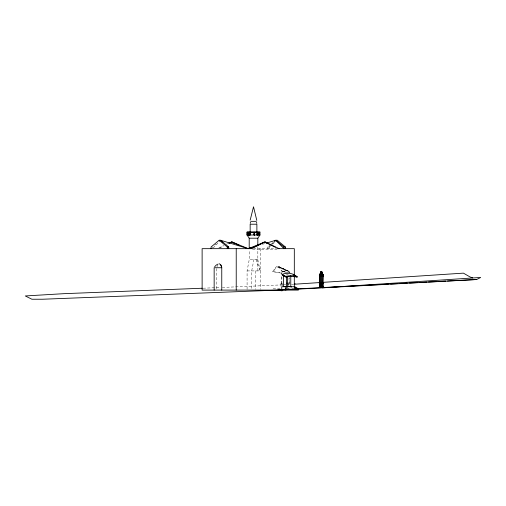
<?xml version="1.0" encoding="UTF-8"?>
<svg xmlns="http://www.w3.org/2000/svg" width="506" height="506" viewBox="0 0 506 506"><rect width="100%" height="100%" fill="white"/><g stroke="black" fill="none" stroke-linecap="round" stroke-linejoin="round"><path stroke-width="0.38" stroke-dasharray="2.53 1.9" d="M289.571 283.063L289.603 277.712M281.842 283.733L281.893 276.093M287.18 272.589L282.493 271.918L282.576 271.26A3.643 1.91 90 0 1 281.583 270.166A12.859 6.749 90 0 0 277.68 266.143A13.181 6.913 90 0 0 273.816 270.134A3.643 1.91 90 0 1 272.816 271.21L272.898 271.867L281.5 273.126L272.816 271.21M247.086 289.324L247.086 270.912L249.256 259.489M253.892 259.489L251.697 270.912L251.697 289.324M213.07 248.104L220.629 240.249M271.494 244.74L267.712 248.667L267.712 246.985L270.609 244.575M272.032 244.177L273.651 242.494M214.841 245.056L215.999 244.094M271.184 244.094L273.499 242.172M267.712 246.985L269.167 246.985L270.324 246.017M272.639 244.094L274.954 242.172M218.75 247.991L223.582 245.638M226.34 244.29L227.719 243.614M219.604 247.991L223.747 245.973M262.393 244.341L265.372 243.43M282.405 284.859L221.223 287.49M283.183 284.815L286.276 284.657M287.047 284.612L289.375 284.492M291.507 284.378L293.55 284.271M203.089 288.205L220.439 287.522M253.354 248.667L278.218 248.667M252.519 249.679L277.035 249.679M247.086 270.912L260.217 270.912L257.782 259.489M288.964 272.367L289.634 272.367M281.912 273.038L281.235 273.038L281.33 283.733M289.736 283.063L288.464 283.063L289.736 283.316M292.209 288.148L293.562 288.148M273.12 288.818L280.798 288.818M282.576 271.26L291.178 272.842M290.001 272.607C288.072 270.274 284.536 270.28 282.595 272.595A6.667 3.498 90 0 1 281.5 273.113M287.598 271.045L277.396 266.94A12.524 6.572 90 0 0 274.069 270.602A4.282 2.245 90 0 1 272.898 271.867M288.078 270.881L279.476 267.2L288.414 271.039L290.185 272.31A5.414 2.84 90 0 0 290.552 272.601M278.414 266.447L287.731 270.748L278.774 266.662L287.016 270.52L286.282 270.375A25.389 13.32 90 0 0 285.201 270.634L282.418 272.298A5.484 2.878 90 0 1 281.418 272.791M255.998 259.489L260.217 270.912M257.073 259.489L257.997 270.912M289.015 277.712L289.059 283.063M288.724 283.316L288.724 285.574M282.259 283.992L282.259 286.251M280.982 283.992L280.982 286.251M269.167 246.985L269.167 248.667M260.217 248.667L260.217 289.324M259.616 248.667L259.616 249.679M257.832 246.877L257.832 259.489L249.205 259.489L249.205 250.034M255.34 270.912L255.34 289.324M216.644 268.528L216.644 289.008M212.526 246.985L212.526 248.104M285.89 275.087A12.353 10.651 -90 0 1 287.231 274.752A8.412 7.255 90 0 1 288.483 275.036M216.966 266.763A6.837 4.2 90 0 1 217.884 265.119M277.977 266.934A12.201 6.401 90 0 1 281.33 270.634A4.282 2.245 90 0 0 282.493 271.912M282.519 283.733L280.722 283.992L282.519 283.733"/><path stroke-width="0.76" d="M247.124 234.999L247.13 232.273M247.795 234.999L247.801 232.273M320.804 283.271L320.823 276.554M322.347 276.308L321.702 276.339L322.322 276.529L322.278 283.208C320.874 283.284 322.101 284.695 323.113 283.866L323.106 286.118M323.094 283.208L323.321 276.308L322.322 276.529M319.596 276.561L319.311 283.809L320.001 283.948L320.001 286.175C319.267 285.688 319.001 287.142 319.893 286.674L319.849 286.175M322.195 286.541L322.297 283.866L321.715 283.917M287.161 287.326L287.212 276.238L286.782 276.238L286.832 287.326M321.867 283.917L321.639 286.832L322.202 286.832M322.455 274.1C322.094 275.334 322.834 273.822 322.246 274.537A1.246 0.316 -90 0 0 322.328 274.929C320.57 273.784 317.407 275.84 320.975 275.587M322.758 274.91C322.91 274.315 322.657 273.474 322.638 274.505C325.358 277.06 319.792 273.961 322.297 275.688L322.297 276.308M319.583 276.289L319.602 275.587M254.316 234.999L254.379 232.273M254.467 234.999L254.524 232.273M320.652 273.531L320.722 273.215L320.665 273.695M321.854 271.792L321.455 271.558L321.81 271.842M321.816 271.659C320.677 270.83 320.861 273.025 320.779 272.43L321.038 272.449M321.5 271.842C321.867 270.887 320.311 271.703 321.765 271.558M322.758 274.125L322.373 274.144M321.165 271.64L321.55 271.311L320.918 271.64M321.974 272.253L321.639 272.437L321.474 271.956M319.412 283.246L319.988 283.271L320.007 276.554L319.387 276.32L320.007 276.295L320.02 273.828M319.982 273.822C319.596 275.043 320.741 274.897 320.33 273.828M321.93 272.108L321.544 271.956M321.614 272.272L322.259 274.492M321.753 273.404L322.082 273.48L321.942 272.437M320.039 274.043L320.494 273.752M322.815 286.156L322.765 286.693L321.639 286.693L323.302 286.63L323.258 286.118L322.132 286.118L322.195 286.459M320.817 273.512L320.855 272.664M320.968 273.512L321.063 272.633M321.999 272.443L321.576 273.423M321.822 272.601L321.462 271.766M319.849 275.587L319.931 274.771M322.518 274.929L322.531 274.859A1.246 0.316 -90 0 1 322.398 274.537M322.67 274.929L322.683 274.859A1.246 0.316 -90 0 1 322.556 274.575M321.19 271.317L321.418 271.684M320.412 276.561L321.006 276.295L320.406 276.289M320.456 286.655L320.526 286.168L319.4 286.168M322.569 274.492L322.562 274.125M320.387 274.809C320.842 273.164 319.286 274.707 320.671 274.878M256.801 220.433L253.519 206.764L250.173 220.148M320.323 274.005L320.19 274.866M256.763 223.323L256.631 221.976M322.398 273.904L322.714 273.891M321.892 276.282L321.626 274.916M322.069 273.48L321.671 272.601L322.012 272.633M320.285 273.822L320.583 273.929M250.407 221.976L250.274 223.323M322.834 275.308L323.397 275.308L322.233 275.378M320.671 273.284C321.266 273.986 320.083 272.766 321.038 272.81M320.962 283.271C317.66 283.543 322.651 284.309 320.387 283.246M257.832 245.302L257.832 238.206L259.989 234.999L259.97 232.273L247.048 232.273L247.067 234.999L249.205 238.206L249.205 248.452M214.683 266.757L216.182 265.119L218.124 264.043M274.733 241.368L275.814 240.249L277.263 240.249L285.365 246.985L285.365 248.667M251.95 247.529L248.218 248.667L220.629 240.249L219.174 240.249L211.078 246.985L211.078 248.667M274.657 241.21L275.814 240.249L283.91 246.985L285.365 246.985M322.145 283.866C321.715 282.886 323.802 282.886 323.271 283.866M320.728 272.81L321.032 271.975M322.246 287.838L476.677 279.521L480.7 277.446L322.246 287.838L282.664 289.913L42.586 299.236L31.884 299.236L25.3 295.953L63.535 293.695L202.305 288.237M228.408 243.278L232.02 241.931L248.218 248.667L265.27 241.931L279.065 248.667M229.262 243.278L232.02 241.931L238.921 245.296M250.622 248.667L264.417 241.931L275.454 247.32M265.27 241.931L251.476 248.667L202.122 248.667L202.122 290.096L298.376 290.096L298.376 289.09L297.427 289.09L297.427 288.148L296.073 288.148M266.118 243.203L275.814 240.249L283.91 248.667L283.91 246.985M322.271 275.308L321.822 275.372M321.69 286.156L322.29 286.118M319.299 275.074L320.108 275.017M320.513 276.415L321.006 276.384L319.419 276.497M322.221 283.404L321.677 283.442L323.347 283.404M294.233 284.239L321.772 282.43M323.347 282.329L463.414 273.139L469.998 276.927L472.712 277.902M277.813 289.913L379.595 284.574M381.96 284.448L388.273 284.119M390.638 283.992L397.741 283.619M400.107 283.499L407.21 283.126M409.575 282.999L417.463 282.588M419.044 282.5L426.931 282.089M428.512 282.006L436.4 281.595M437.981 281.507L445.868 281.096M447.449 281.013L476.677 279.521M319.881 286.522L319.33 286.541L321.006 286.522L320.456 286.541M319.311 283.436L321.025 283.43L320.437 283.436M250.932 221.331L256.106 221.331M247.048 231.95L259.989 231.95M247.048 234.999L259.989 234.999M249.205 238.206L257.832 238.206M219.174 240.249L227.276 246.985L228.725 246.985L228.725 248.667M277.705 248.667L294.315 248.667L294.315 287.534M320.76 272.272L321.114 272.272M321.683 272.778L322.031 272.823M321.746 273.031L322.05 273.031M321.708 273.379L322.056 273.404M319.956 274.878L320.342 274.866M321.955 274.929L323.17 274.91M322.284 274.967L323.41 274.967M321.784 275.112L322.284 275.144M320.108 275.239L319.305 275.232M320.007 275.587L320.848 275.625L320.823 276.295M294.726 276.017L295.15 276.017M321.006 276.295L319.849 276.554L320.975 276.554M321.702 276.421L323.321 276.409M319.868 276.447L320.994 276.447M321.727 276.516L321.727 283.265M322.297 276.63L323.113 276.63M294.726 276.871L295.15 276.871M286.839 283.101L287.161 283.101M321.652 283.581L322.214 283.581M294.783 283.733L295.106 283.733M321.652 283.79L323.347 283.721M319.9 283.872L321.025 283.872M321.019 286.674L320.823 283.948M322.158 286.232L323.283 286.232M321.639 286.459L323.328 286.459M294.916 287.364L296.269 287.364L296.269 288.148M294.555 288.249L295.377 288.249M285.201 288.818L289.059 288.818M280.982 290.767L282.259 290.767M320.026 275.625L322.075 275.656M320.374 286.168L320.975 286.175M322.758 275.112L323.41 275.144M320.374 283.929L320.975 283.948M231.172 241.931L233.93 243.278M295.82 276.434L297.085 277.13L297.085 276.573L293.297 274.372A15.68 13.523 90 0 0 287.794 273.329A15.68 13.523 90 0 0 282.291 274.372L282.291 275.03L286.08 277.13A18.324 15.8 90 0 1 291.582 276.421A18.324 15.8 90 0 1 297.085 277.13M282.291 274.372L286.08 276.573A18.412 15.882 90 0 1 291.582 275.707A18.412 15.882 90 0 1 297.085 276.573M228.725 246.985L220.629 240.249L222.785 242.494M323.113 275.688L323.113 276.308M319.558 283.929L319.558 286.168M295.175 287.364L295.175 286.725L281.741 286.725L281.741 290.096M293.297 274.372L293.297 275.03M291.114 286.725L291.114 287.364M286.08 276.573L286.08 277.13M285.801 286.725L285.801 290.096M259.281 232.273L259.262 234.999M258.421 232.273L258.421 234.999M258.243 232.273L258.243 234.999M257.775 232.273L257.775 234.999M257.427 232.273L257.427 234.999M257.257 232.273L257.257 234.999M256.877 234.999L256.877 224.215L250.16 224.215L250.16 234.999M254.164 232.273L254.164 234.999M254.012 232.273L254.012 234.999M249.996 232.273L249.996 234.999M249.787 232.273L249.787 234.999M249.622 232.273L249.622 234.999M249.414 232.273L249.414 234.999M249.085 232.273L249.085 234.999M248.914 232.273L248.914 234.999M248.503 232.273L248.503 234.999M248.332 232.273L248.332 234.999M247.744 232.273L247.744 234.999M236.226 248.667L236.226 290.096M227.276 246.985L227.276 248.667M221.761 290.096L221.761 267.737A6.837 2.663 90 0 0 220.799 264.79M214.152 290.096L214.152 267.737L221.761 267.737A6.882 3.485 90 0 0 219.199 263.752M283.986 275.96A12.353 10.651 -90 0 0 283.385 276.339L283.385 286.504L290.773 286.504L290.773 276.339A8.412 7.255 90 0 0 290.242 275.928M282.291 275.03A15.547 13.409 90 0 1 282.734 274.859"/></g></svg>
